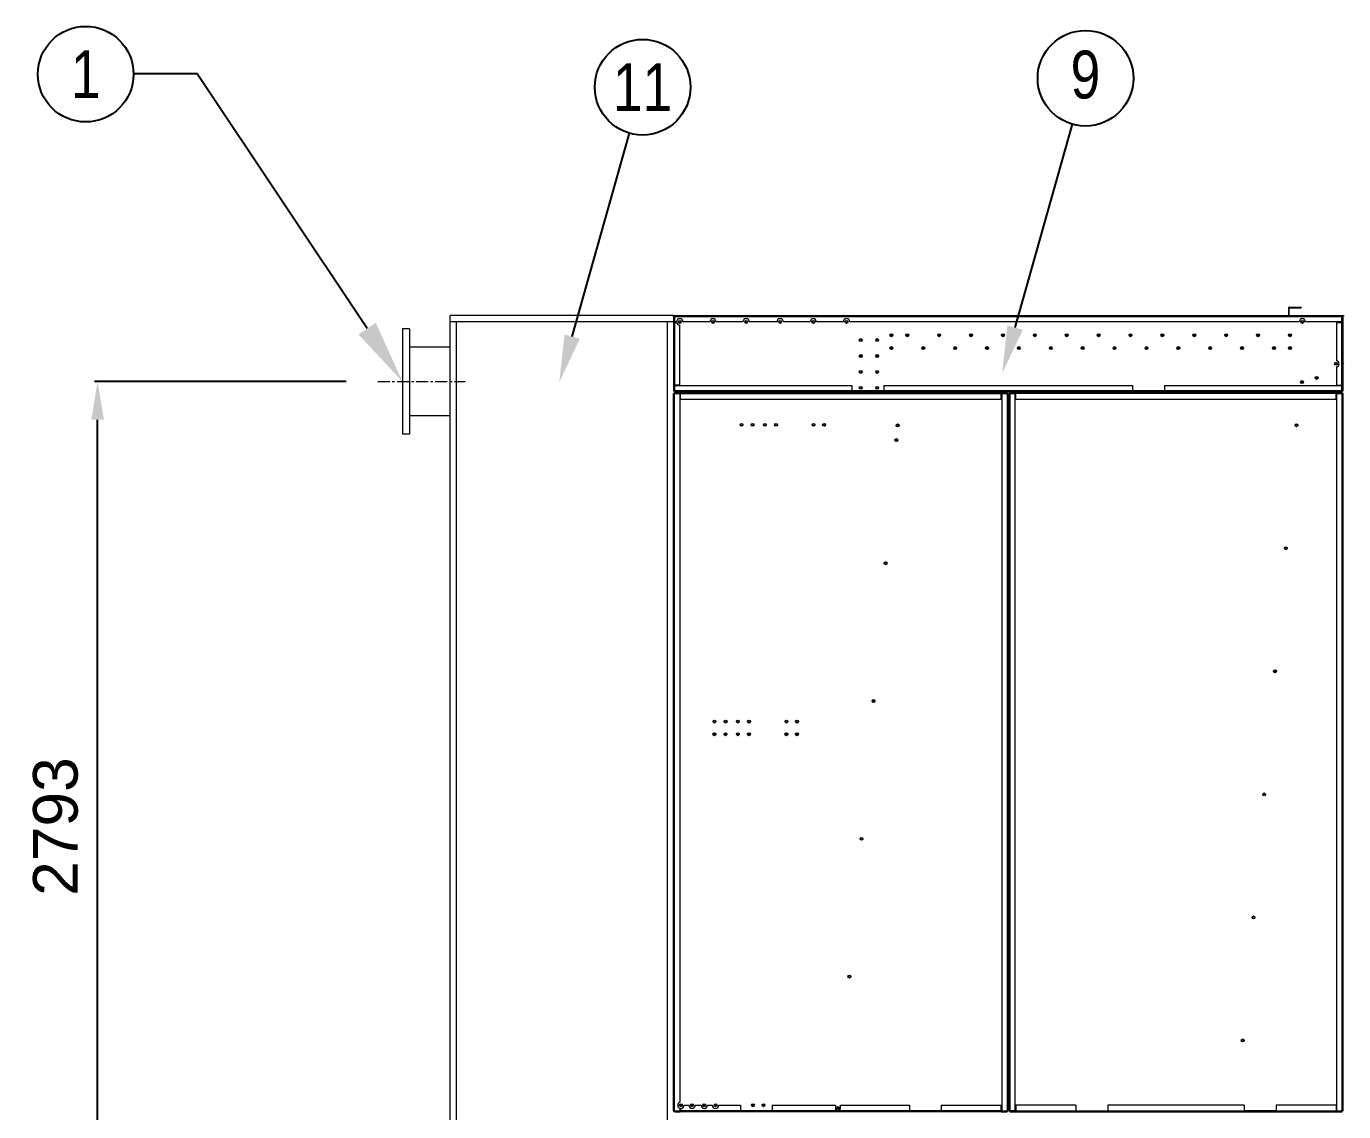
# Model space of a CAD drawing. Header units: millimetres. Extents: x -17070 to 40435, y -291348 to 29674.
# Drawn here: x 19592 to 23723, y 16964 to 20369 of the extents above; entities that cross this region are included whole.
import ezdxf
from ezdxf import colors
from ezdxf.entities.mleader import LeaderData, LeaderLine
from ezdxf.enums import TextEntityAlignment as Align
from ezdxf.math import Vec2, Vec3

# ---------------------------------------------------------------- set-up
doc = ezdxf.new("R2010")
doc.units = ezdxf.units.MM
doc.linetypes.add('CENTER', pattern=[2, 1.25, -0.25, 0.25, -0.25])
for name, color, linetype in [('center', 1, 'CENTER'), ('냉각탑_dim', 1, 'Continuous'), ('냉각탑_text', 3, 'Continuous')]:
    doc.layers.add(name, color=color, linetype=linetype)
doc.styles.get("Standard").update_dxf_attribs({"font": 'arial.ttf'})
doc.dimstyles.new('1.40', dxfattribs={"dimscale": 20, "dimtxt": 1.5, "dimasz": 1, "dimexe": 0.5, "dimexo": 0.5, "dimgap": 0.5, "dimtad": 1, "dimdec": 0, "dimzin": 0, "dimdsep": 46, "dimtxsty": 'Standard', "dimcen": 0, "dimclrd": 2, "dimclre": 2, "dimclrt": 3, "dimadec": 0, "dimazin": 0, "dimtfac": 1, "dimtdec": 0, "dimtmove": 0, "dimatfit": 0, "dimfxl": 1, "dimtolj": 1, "dimtzin": 0, "dimlwd": -1, "dimlwe": -1, "dimarcsym": 0})

# ---------------------------------------------------------------- blocks, each defined once
blk = doc.blocks.new('*D799')
at = {"color": 2, "transparency": 16777216}
for p, q in [((20594.1, 19254.7), (19805, 19254.7)), ((19815, 16581.7), (19815, 19134.7)), ((20820.9, 16461.7), (19805, 16461.7))]:
    blk.add_line(p, q, dxfattribs=at)
for points in [[(19795, 19134.7), (19835, 19134.7), (19815, 19254.7)], [(19795, 16581.7), (19835, 16581.7), (19815, 16461.7)]]:
    blk.add_solid(points, dxfattribs=at)
at = {"layer": 'Defpoints', "color": 0, "transparency": 16777216}
for p in [(19815, 19254.7), (20694.1, 19254.7), (20920.9, 16461.7)]:
    blk.add_point(p, dxfattribs=at)
at = {"color": 3, "lineweight": 5, "transparency": 16777216, "insert": (19683.5, 17858.2), "char_height": 140, "attachment_point": 5, "rotation": 90}
blk.add_mtext('\\A1;2793', dxfattribs=at)
blk = doc.blocks.new('1')
at = {"color": 0, "lineweight": 20}
for p, q in [((21620.9, 19461.8), (20920.9, 19461.8)), ((20920.9, 16461.8), (20920.9, 19461.8)), ((21620.9, 19458.2), (21620.9, 19461.8)), ((21620.9, 19441.8), (20920.9, 19441.8)), ((20940.9, 16481.8), (20940.9, 19441.8))]:
    blk.add_line(p, q, dxfattribs=at)
at = {"color": 7, "lineweight": 20, "ltscale": 0.001944}
for p, q in [((21624.4, 19458.2), (21624.4, 19461.7)), ((23717.4, 19458.2), (23717.4, 19461.7)), ((21620.9, 19439.7), (21624.4, 19439.7)), ((23720.9, 19439.7), (23717.4, 19439.7)), ((21620.9, 19243.7), (21624.4, 19243.7)), ((21624.4, 19225.2), (21624.4, 19221.7)), ((23720.9, 19243.7), (23717.4, 19243.7)), ((23717.4, 19225.2), (23717.4, 19221.7))]:
    blk.add_line(p, q, dxfattribs=at)
at = {"color": 7, "lineweight": 20}
for p, q in [((21624.4, 19461.7), (23717.4, 19461.7)), ((21624.4, 19458.2), (23717.4, 19458.2)), ((23583.4, 19441.7), (22173.9, 19441.7)), ((21620.9, 16966.8), (21620.9, 19216.6)), ((21624, 16966.8), (21624, 19216.6)), ((23717.4, 19221.7), (21624.4, 19221.7)), ((21640.9, 19216.6), (21640.9, 16993.1)), ((21642.5, 19219.7), (22649.3, 19219.7)), ((21642.5, 19216.6), (22649.3, 19216.6)), ((22650.9, 19216.6), (22650.9, 16966.8)), ((22667.8, 19216.6), (22667.8, 16966.8)), ((22670.9, 19216.6), (22670.9, 16966.8)), ((22672.9, 19216.6), (22672.9, 16966.8)), ((22676, 19216.6), (22676, 16966.8)), ((22692.9, 16966.8), (22692.9, 19216.6)), ((23699.3, 19219.7), (22694.5, 19219.7)), ((23699.3, 19216.6), (22694.5, 19216.6)), ((23700.9, 19216.6), (23700.9, 16966.8)), ((23717.8, 16966.8), (23717.8, 19216.6)), ((23720.9, 16966.8), (23720.9, 19216.6)), ((21642.5, 19199.7), (22649.3, 19199.7)), ((22694.5, 19199.7), (23699.3, 19199.7)), ((22649.3, 16963.7), (21642.5, 16963.7)), ((22694.5, 16963.7), (23699.3, 16963.7))]:
    blk.add_line(p, q, dxfattribs=at)
at = {"color": 7, "lineweight": 20, "ltscale": 0.0125}
for p, q in [((23549.4, 19484.2), (23549.4, 19461.7)), ((23551.4, 19484.2), (23551.4, 19461.7))]:
    blk.add_line(p, q, dxfattribs=at)
at = {"color": 7, "lineweight": 20, "ltscale": 0.020278}
for p, q in [((23552.9, 19487.7), (23589.4, 19487.7)), ((23552.9, 19485.7), (23589.4, 19485.7))]:
    blk.add_line(p, q, dxfattribs=at)
at = {"color": 7, "lineweight": 20, "ltscale": 0.001111}
for p, q in [((23589.4, 19487.7), (23589.4, 19485.7)), ((21622.9, 19458.2), (21620.9, 19458.2)), ((21624.4, 19441.7), (21624.4, 19439.7)), ((23720.9, 19458.2), (23718.9, 19458.2)), ((23720.9, 19422.8), (23722.9, 19422.8)), ((23720.9, 19419.7), (23722.9, 19419.7)), ((21620.9, 19225.2), (21622.9, 19225.2)), ((21624.4, 19243.7), (21624.4, 19241.7)), ((22170.4, 19221.7), (22170.4, 19219.7)), ((22181.9, 19221.7), (22181.9, 19219.7)), ((22185.4, 19219.7), (22185.4, 19221.7)), ((22187.4, 19219.7), (22187.4, 19221.7)), ((22188.9, 19221.7), (22188.9, 19219.7)), ((22284.9, 19221.7), (22284.9, 19219.7)), ((22286.9, 19219.7), (22286.9, 19221.7)), ((22288.9, 19219.7), (22288.9, 19221.7)), ((22337.9, 19221.7), (22337.9, 19219.7)), ((22339.9, 19221.7), (22339.9, 19219.7)), ((22670.9, 19215.7), (22672.9, 19215.7)), ((23565.9, 19221.7), (23565.9, 19219.7)), ((23567.9, 19219.7), (23567.9, 19221.7)), ((23718.9, 19225.2), (23720.9, 19225.2)), ((22670.9, 19189.2), (22672.9, 19189.2)), ((22670.9, 19185.7), (22672.9, 19185.7)), ((22672.9, 19167.7), (22670.9, 19167.7))]:
    blk.add_line(p, q, dxfattribs=at)
at = {"color": 7, "lineweight": 20, "ltscale": 0.003944}
blk.add_line((23717.4, 19461.7), (23724.5, 19461.7), dxfattribs=at)
at = {"color": 7, "lineweight": 20, "ltscale": 0.003056}
blk.add_line((23717.4, 19458.6), (23722.9, 19458.6), dxfattribs=at)
at = {"color": 7, "lineweight": 20, "ltscale": 0.091667}
for p, q in [((20770.9, 19419.7), (20770.9, 19254.7)), ((20792.9, 19419.7), (20792.9, 19254.7)), ((20770.9, 19254.7), (20770.9, 19089.7)), ((20792.9, 19254.7), (20792.9, 19089.7))]:
    blk.add_line(p, q, dxfattribs=at)
at = {"color": 7, "lineweight": 20, "ltscale": 0.012222}
for p, q in [((20792.9, 19419.7), (20770.9, 19419.7)), ((20792.9, 19089.7), (20770.9, 19089.7))]:
    blk.add_line(p, q, dxfattribs=at)
at = {"color": 7, "lineweight": 20, "ltscale": 0.171052}
blk.add_line((20770.9, 19419.7), (20770.9, 19111.8), dxfattribs=at)
at = {"color": 7, "lineweight": 20, "ltscale": 0.108889}
for p, q in [((21600.9, 19441.8), (21600.9, 16481.8)), ((21620.9, 19439.7), (21620.9, 19243.7)), ((21624.4, 19439.7), (21624.4, 19243.7)), ((23717.4, 19243.7), (23717.4, 19439.7)), ((23720.9, 19243.7), (23720.9, 19439.7))]:
    blk.add_line(p, q, dxfattribs=at)
at = {"color": 7, "lineweight": 20, "ltscale": 0.010278}
for p, q in [((21620.9, 19458.2), (21620.9, 19439.7)), ((21622.9, 19439.7), (21622.9, 19458.2)), ((23717.4, 19439.7), (23717.4, 19458.2)), ((23718.9, 19458.2), (23718.9, 19439.7)), ((23720.9, 19439.7), (23720.9, 19458.2)), ((21620.9, 19243.7), (21620.9, 19225.2)), ((21622.9, 19225.2), (21622.9, 19243.7)), ((21642.5, 19219.7), (21624, 19219.7)), ((21624, 19218.1), (21642.5, 19218.1)), ((21624, 19216.6), (21642.5, 19216.6)), ((22667.8, 19219.7), (22649.3, 19219.7)), ((22649.3, 19218.1), (22667.8, 19218.1)), ((22649.3, 19216.6), (22667.8, 19216.6)), ((22694.5, 19219.7), (22676, 19219.7)), ((22676, 19218.1), (22694.5, 19218.1)), ((22676, 19216.6), (22694.5, 19216.6)), ((23717.8, 19219.7), (23699.3, 19219.7)), ((23699.3, 19218.1), (23717.8, 19218.1)), ((23699.3, 19216.6), (23717.8, 19216.6)), ((23717.4, 19225.2), (23717.4, 19243.7)), ((23718.9, 19243.7), (23718.9, 19225.2)), ((23720.9, 19225.2), (23720.9, 19243.7)), ((21642.5, 16965.3), (21624, 16965.3)), ((21624, 16963.7), (21642.5, 16963.7)), ((22667.8, 16965.3), (22649.3, 16965.3)), ((22649.3, 16963.7), (22667.8, 16963.7)), ((22694.5, 16965.3), (22676, 16965.3)), ((22676, 16963.7), (22694.5, 16963.7)), ((23717.8, 16965.3), (23699.3, 16965.3)), ((23699.3, 16963.7), (23717.8, 16963.7))]:
    blk.add_line(p, q, dxfattribs=at)
at = {"color": 7, "lineweight": 20, "ltscale": 0.000833333}
for p, q in [((21624.4, 19458.2), (21622.9, 19458.2)), ((23717.4, 19458.2), (23718.9, 19458.2)), ((21624.4, 19225.2), (21622.9, 19225.2)), ((21624, 19216.6), (21624, 19218.1)), ((22667.8, 19216.6), (22667.8, 19218.1)), ((22676, 19216.6), (22676, 19218.1)), ((23717.4, 19225.2), (23718.9, 19225.2)), ((23717.8, 19216.6), (23717.8, 19218.1)), ((21624, 16966.8), (21624, 16965.3)), ((23717.8, 16966.8), (23717.8, 16965.3))]:
    blk.add_line(p, q, dxfattribs=at)
at = {"color": 7, "lineweight": 20, "ltscale": 0.009167}
for p, q in [((21624.4, 19458.2), (21624.4, 19441.7)), ((23700.9, 19439.7), (23717.4, 19439.7)), ((23717.4, 19441.7), (23717.4, 19458.2)), ((21640.9, 19243.7), (21624.4, 19243.7)), ((21624.4, 19241.7), (21624.4, 19225.2)), ((22180.9, 19241.7), (22180.9, 19225.2)), ((22280.9, 19241.7), (22280.9, 19225.2)), ((23060.9, 19241.7), (23060.9, 19225.2)), ((23160.9, 19241.7), (23160.9, 19225.2)), ((23700.9, 19243.7), (23717.4, 19243.7)), ((23717.4, 19225.2), (23717.4, 19241.7))]:
    blk.add_line(p, q, dxfattribs=at)
at = {"color": 7, "lineweight": 20, "ltscale": 0.003611}
blk.add_line((21630.9, 19441.7), (21624.4, 19441.7), dxfattribs=at)
at = {"color": 7, "lineweight": 20, "ltscale": 0.003723}
blk.add_line((21624.4, 19439.7), (21631.1, 19439.7), dxfattribs=at)
at = {"color": 7, "lineweight": 20, "ltscale": 0.104444}
blk.add_line((21640.9, 19243.7), (21640.9, 19431.7), dxfattribs=at)
at = {"color": 7, "lineweight": 20, "ltscale": 0.046667}
for p, q in [((21734.9, 19441.7), (21650.9, 19441.7)), ((21838.9, 19441.7), (21754.9, 19441.7)), ((22049.9, 19441.7), (21965.9, 19441.7)), ((22153.9, 19441.7), (22069.9, 19441.7))]:
    blk.add_line(p, q, dxfattribs=at)
at = {"color": 7, "lineweight": 20, "ltscale": 0.048333}
blk.add_line((21945.9, 19441.7), (21858.9, 19441.7), dxfattribs=at)
at = {"color": 7, "lineweight": 20, "ltscale": 0.063333}
blk.add_line((23717.4, 19441.7), (23603.4, 19441.7), dxfattribs=at)
at = {"color": 7, "lineweight": 20, "ltscale": 0.066606}
blk.add_line((23700.9, 19439.7), (23700.9, 19319.8), dxfattribs=at)
at = {"color": 7, "lineweight": 20, "ltscale": 0.001843}
blk.add_line((22751.9, 19398.1), (22751.9, 19401.4), dxfattribs=at)
at = {"color": 7, "lineweight": 20, "ltscale": 0.060083}
for p, q in [((20792.9, 19362.9), (20792.9, 19254.7)), ((20792.9, 19254.7), (20792.9, 19146.6))]:
    blk.add_line(p, q, dxfattribs=at)
at = {"color": 7, "lineweight": 20, "ltscale": 0.098888}
for p, q in [((20920.9, 19362.9), (20792.9, 19362.9)), ((20920.9, 19146.6), (20792.9, 19146.6))]:
    blk.add_line(p, q, dxfattribs=at)
at = {"color": 7, "lineweight": 20, "ltscale": 0.001373}
for p, q in [((23720.9, 19344.8), (23722.9, 19346.3)), ((23722.9, 19313), (23720.9, 19311.5)), ((23722.9, 19309.2), (23720.9, 19307.7))]:
    blk.add_line(p, q, dxfattribs=at)
at = {"color": 7, "lineweight": 20, "ltscale": 0.00282}
for p, q in [((23699.7, 19312.9), (23695.6, 19309.9)), ((23639.1, 19268.8), (23635, 19265.8))]:
    blk.add_line(p, q, dxfattribs=at)
at = {"color": 7, "lineweight": 20, "ltscale": 0.03146}
blk.add_line((23700.9, 19300.3), (23700.9, 19243.7), dxfattribs=at)
at = {"color": 7, "lineweight": 20, "ltscale": 0.001722}
for p, q in [((21624, 19216.6), (21620.9, 19216.6)), ((21642.5, 19216.6), (21642.5, 19219.7)), ((22649.3, 19216.6), (22649.3, 19219.7)), ((22667.8, 19216.6), (22670.9, 19216.6)), ((22672.9, 19216.6), (22676, 19216.6)), ((22694.5, 19219.7), (22694.5, 19216.6)), ((23699.3, 19219.7), (23699.3, 19216.6)), ((23720.9, 19216.6), (23717.8, 19216.6)), ((21624, 16966.8), (21620.9, 16966.8)), ((21642.5, 16966.8), (21642.5, 16963.7)), ((22649.3, 16966.8), (22649.3, 16963.7)), ((22667.8, 16966.8), (22670.9, 16966.8)), ((22672.9, 16966.8), (22676, 16966.8)), ((22694.5, 16963.7), (22694.5, 16966.8)), ((23699.3, 16963.7), (23699.3, 16966.8)), ((23720.9, 16966.8), (23717.8, 16966.8))]:
    blk.add_line(p, q, dxfattribs=at)
at = {"color": 7, "lineweight": 20, "ltscale": 0.000888889}
for p, q in [((21624, 19219.7), (21624, 19218.1)), ((22667.8, 19218.1), (22667.8, 19219.7)), ((22676, 19219.7), (22676, 19218.1)), ((23717.8, 19218.1), (23717.8, 19219.7)), ((21624, 16965.3), (21624, 16963.7)), ((21642.5, 16966.8), (21640.9, 16966.8)), ((22667.8, 16963.7), (22667.8, 16965.3)), ((22676, 16965.3), (22676, 16963.7)), ((23700.9, 16966.8), (23699.3, 16966.8)), ((23717.8, 16963.7), (23717.8, 16965.3))]:
    blk.add_line(p, q, dxfattribs=at)
at = {"color": 7, "lineweight": 20, "ltscale": 0.009389}
for p, q in [((21640.9, 19216.6), (21624, 19216.6)), ((21642.5, 19216.6), (21642.5, 19199.7)), ((22649.3, 19199.7), (22649.3, 19216.6)), ((22667.8, 19216.6), (22650.9, 19216.6)), ((22692.9, 19216.6), (22676, 19216.6)), ((22694.5, 19199.7), (22694.5, 19216.6)), ((23699.3, 19199.7), (23699.3, 19216.6)), ((23700.9, 19216.6), (23717.8, 19216.6)), ((21830.9, 16983.7), (21830.9, 16966.8)), ((21930.9, 16983.7), (21930.9, 16966.8)), ((22360.9, 16983.7), (22360.9, 16966.8)), ((22460.9, 16983.7), (22460.9, 16966.8)), ((22649.3, 16966.8), (22649.3, 16983.7)), ((22694.5, 16983.7), (22694.5, 16966.8)), ((22882.9, 16983.7), (22882.9, 16966.8)), ((22982.9, 16983.7), (22982.9, 16966.8)), ((23410.9, 16983.7), (23410.9, 16966.8)), ((23510.9, 16983.7), (23510.9, 16966.8)), ((23699.3, 16983.7), (23699.3, 16966.8)), ((21624, 16966.8), (21640.9, 16966.8)), ((22650.9, 16966.8), (22667.8, 16966.8)), ((22692.9, 16966.8), (22676, 16966.8)), ((23700.9, 16966.8), (23717.8, 16966.8))]:
    blk.add_line(p, q, dxfattribs=at)
at = {"color": 7, "lineweight": 20, "ltscale": 0.309167}
for p, q in [((21624.4, 19241.7), (22180.9, 19241.7)), ((22180.9, 19225.2), (21624.4, 19225.2)), ((23160.9, 19241.7), (23717.4, 19241.7)), ((23717.4, 19225.2), (23160.9, 19225.2))]:
    blk.add_line(p, q, dxfattribs=at)
at = {"color": 7, "lineweight": 20, "ltscale": 0.055556}
for p, q in [((22280.9, 19225.2), (22180.9, 19225.2)), ((22280.9, 19225.2), (22180.9, 19225.2)), ((23160.9, 19225.2), (23060.9, 19225.2)), ((23160.9, 19225.2), (23060.9, 19225.2)), ((21930.9, 16966.8), (21830.9, 16966.8)), ((21930.9, 16966.8), (21830.9, 16966.8)), ((22460.9, 16966.8), (22360.9, 16966.8)), ((22882.9, 16966.8), (22982.9, 16966.8)), ((23410.9, 16966.8), (23510.9, 16966.8)), ((23510.9, 16966.8), (23410.9, 16966.8))]:
    blk.add_line(p, q, dxfattribs=at)
at = {"color": 7, "lineweight": 20, "ltscale": 0.433333}
for p, q in [((22280.9, 19241.7), (23060.9, 19241.7)), ((23060.9, 19225.2), (22280.9, 19225.2))]:
    blk.add_line(p, q, dxfattribs=at)
at = {"color": 7, "lineweight": 20, "ltscale": 0.00115}
for p, q in [((22320.7, 19221.7), (22320.2, 19219.7)), ((22322.8, 19221.7), (22322.2, 19219.7))]:
    blk.add_line(p, q, dxfattribs=at)
at = {"color": 7, "lineweight": 20, "ltscale": 0.012281}
blk.add_line((20770.9, 19111.8), (20770.9, 19089.7), dxfattribs=at)
at = {"color": 7, "lineweight": 20, "ltscale": 0.000339664}
blk.add_line((21641.8, 16985.2), (21642.4, 16985.2), dxfattribs=at)
at = {"color": 7, "lineweight": 20, "ltscale": 0.002082}
blk.add_line((21642.4, 16981.5), (21642.4, 16985.2), dxfattribs=at)
at = {"color": 7, "lineweight": 20, "ltscale": 0.008333}
for p, q in [((21654.4, 16983.7), (21669.4, 16983.7)), ((21727.8, 16983.7), (21742.8, 16983.7))]:
    blk.add_line(p, q, dxfattribs=at)
at = {"color": 7, "lineweight": 20, "ltscale": 0.010222}
blk.add_line((21689.4, 16983.7), (21707.8, 16983.7), dxfattribs=at)
at = {"color": 7, "lineweight": 20, "ltscale": 0.037841}
blk.add_line((21762.8, 16983.7), (21830.9, 16983.7), dxfattribs=at)
at = {"color": 7, "lineweight": 20, "ltscale": 0.109965}
blk.add_line((21930.9, 16983.7), (22128.8, 16983.7), dxfattribs=at)
at = {"color": 7, "lineweight": 20, "ltscale": 0.004802}
for p, q in [((22128.8, 16983.7), (22128.8, 16975.1)), ((22144.8, 16975.1), (22144.8, 16983.7))]:
    blk.add_line(p, q, dxfattribs=at)
at = {"color": 7, "lineweight": 20, "ltscale": 0.120035}
blk.add_line((22144.8, 16983.7), (22360.9, 16983.7), dxfattribs=at)
at = {"color": 7, "lineweight": 20, "ltscale": 0.104667}
for p, q in [((22460.9, 16983.7), (22649.3, 16983.7)), ((22882.9, 16983.7), (22694.5, 16983.7)), ((23699.3, 16983.7), (23510.9, 16983.7)), ((21830.9, 16966.8), (21642.5, 16966.8)), ((22649.3, 16966.8), (22460.9, 16966.8)), ((22694.5, 16966.8), (22882.9, 16966.8)), ((23510.9, 16966.8), (23699.3, 16966.8))]:
    blk.add_line(p, q, dxfattribs=at)
at = {"color": 7, "lineweight": 20, "ltscale": 0.237778}
for p, q in [((23410.9, 16983.7), (22982.9, 16983.7)), ((22982.9, 16966.8), (23410.9, 16966.8))]:
    blk.add_line(p, q, dxfattribs=at)
at = {"color": 7, "lineweight": 20, "ltscale": 0.004182}
blk.add_line((21640.9, 16974.3), (21640.9, 16966.8), dxfattribs=at)
at = {"color": 7, "lineweight": 20, "ltscale": 0.003933}
blk.add_line((21642.5, 16973.9), (21642.5, 16966.8), dxfattribs=at)
at = {"color": 7, "lineweight": 20, "ltscale": 0.238889}
blk.add_line((22360.9, 16966.8), (21930.9, 16966.8), dxfattribs=at)
at = {"color": 7, "lineweight": 20}
for centre, radius in [((21640.9, 19441.7), 4.5), ((21640.9, 19441.7), 3), ((21744.9, 19441.7), 4.5), ((21744.9, 19441.7), 3), ((21848.9, 19441.7), 4.5), ((21848.9, 19441.7), 3), ((21955.9, 19441.7), 4.5), ((21955.9, 19441.7), 3), ((22059.9, 19441.7), 4.5), ((22059.9, 19441.7), 3), ((22163.9, 19441.7), 4.5), ((22163.9, 19441.7), 3), ((23593.4, 19441.7), 4.5), ((23593.4, 19441.7), 3), ((22208.4, 19384.7), 4.5), ((22208.4, 19384.7), 3), ((22259.9, 19384.7), 4.5), ((22259.9, 19384.7), 3), ((22304.4, 19399.7), 4.5), ((22304.4, 19399.7), 3), ((22354.4, 19399.7), 4.5), ((22354.4, 19399.7), 3), ((22454.4, 19399.7), 4.5), ((22454.4, 19399.7), 3), ((22554.4, 19399.7), 4.5), ((22554.4, 19399.7), 3), ((22654.4, 19399.7), 4.5), ((22654.4, 19399.7), 3), ((22754.4, 19399.7), 4.5), ((22754.4, 19399.7), 3), ((22854.4, 19399.7), 4.5), ((22854.4, 19399.7), 3), ((22954.4, 19399.7), 4.5), ((22954.4, 19399.7), 3), ((23054.4, 19399.7), 4.5), ((23054.4, 19399.7), 3), ((23154.4, 19399.7), 4.5), ((23154.4, 19399.7), 3), ((23254.4, 19399.7), 4.5), ((23254.4, 19399.7), 3), ((23354.4, 19399.7), 4.5), ((23354.4, 19399.7), 3), ((23454.4, 19399.7), 4.5), ((23454.4, 19399.7), 3), ((23554.4, 19399.7), 4.5), ((23554.4, 19399.7), 3), ((22208.4, 19334.7), 4.5), ((22208.4, 19334.7), 3), ((22259.9, 19334.7), 4.5), ((22259.9, 19334.7), 3), ((22304.4, 19359.7), 4.5), ((22304.4, 19359.7), 3), ((22404.4, 19359.7), 4.5), ((22404.4, 19359.7), 3), ((22504.4, 19359.7), 4.5), ((22504.4, 19359.7), 3), ((22604.4, 19359.7), 4.5), ((22604.4, 19359.7), 3), ((22704.4, 19359.7), 4.5), ((22704.4, 19359.7), 3), ((22804.4, 19359.7), 4.5), ((22804.4, 19359.7), 3), ((22904.4, 19359.7), 4.5), ((22904.4, 19359.7), 3), ((23004.4, 19359.7), 4.5), ((23004.4, 19359.7), 3), ((23104.4, 19359.7), 4.5), ((23104.4, 19359.7), 3), ((23204.4, 19359.7), 4.5), ((23204.4, 19359.7), 3), ((23304.4, 19359.7), 4.5), ((23304.4, 19359.7), 3), ((23404.4, 19359.7), 4.5), ((23404.4, 19359.7), 3), ((23504.4, 19359.7), 4.5), ((23504.4, 19359.7), 3), ((23554.4, 19359.7), 4.5), ((23554.4, 19359.7), 3), ((23698.6, 19310.1), 4.5), ((23698.6, 19310.1), 3), ((22208.4, 19284.7), 4.5), ((22208.4, 19284.7), 3), ((22259.9, 19284.7), 4.5), ((22259.9, 19284.7), 3), ((23592, 19253.1), 4.5), ((23592, 19253.1), 3), ((23638, 19266), 4.5), ((23638, 19266), 3), ((22208.4, 19234.7), 4.5), ((22208.4, 19234.7), 3), ((22259.9, 19234.7), 4.5), ((22259.9, 19234.7), 3), ((21834.4, 19118.7), 4.5), ((21834.4, 19118.7), 3), ((21869.4, 19118.7), 4.5), ((21869.4, 19118.7), 3), ((21907.8, 19118.7), 4.5), ((21907.8, 19118.7), 3), ((21942.8, 19118.7), 4.5), ((21942.8, 19118.7), 3), ((22060.2, 19118.7), 4.5), ((22060.2, 19118.7), 3), ((22093.2, 19118.7), 4.5), ((22093.2, 19118.7), 3), ((22324.2, 19116.9), 4.5), ((22324.2, 19116.9), 3), ((23575.1, 19117.4), 4.5), ((23575.1, 19117.4), 3), ((22320.2, 19071.1), 4.5), ((22320.2, 19071.1), 3), ((23541.4, 18731.4), 4.5), ((23541.4, 18731.4), 3), ((22286.4, 18684.5), 4.5), ((22286.4, 18684.5), 3), ((23507.6, 18345.4), 4.5), ((23507.6, 18345.4), 3), ((22248.6, 18252.2), 4.5), ((22248.6, 18252.2), 3), ((21749.7, 18187.7), 4.5), ((21749.7, 18187.7), 3), ((21784.7, 18187.7), 4.5), ((21784.7, 18187.7), 3), ((21823.1, 18187.7), 4.5), ((21823.1, 18187.7), 3), ((21858.1, 18187.7), 4.5), ((21858.1, 18187.7), 3), ((21975.5, 18187.7), 4.5), ((21975.5, 18187.7), 3), ((22008.7, 18187.7), 4.5), ((22008.7, 18187.7), 3), ((21749.4, 18147.7), 4.5), ((21749.4, 18147.7), 3), ((21784.4, 18147.7), 4.5), ((21784.4, 18147.7), 3), ((21822.8, 18147.7), 4.5), ((21822.8, 18147.7), 3), ((21857.8, 18147.7), 4.5), ((21857.8, 18147.7), 3), ((21975.2, 18147.7), 4.5), ((21975.2, 18147.7), 3), ((22008.2, 18147.7), 4.5), ((22008.2, 18147.7), 3), ((23473.8, 17959.3), 4.5), ((23473.8, 17959.3), 3), ((22210.7, 17819.8), 4.5), ((22210.7, 17819.8), 3), ((23440, 17573.3), 4.5), ((23440, 17573.3), 3), ((22172.9, 17387.5), 4.5), ((22172.9, 17387.5), 3), ((23406.3, 17187.3), 4.5), ((23406.3, 17187.3), 3), ((21644.4, 16983.7), 4.5), ((21644.4, 16983.7), 3), ((21679.4, 16983.7), 4.5), ((21679.4, 16983.7), 3), ((21717.8, 16983.7), 4.5), ((21717.8, 16983.7), 3), ((21752.8, 16983.7), 4.5), ((21752.8, 16983.7), 3), ((21870.2, 16983.7), 4.5), ((21870.2, 16983.7), 3), ((21903.4, 16983.7), 4.5), ((21903.4, 16983.7), 3), ((22136.8, 16975.1), 4.5), ((22136.8, 16975.1), 3)]:
    blk.add_circle(centre, radius, dxfattribs=at)
for centre, radius, start, end in [((21624.5, 19458.1), 3.6, 91.5918, 178.4088), ((21624.5, 19458.1), 1.6, 93.5833, 176.4167), ((21624.5, 19458.1), 3.6, 90, 90.2418), ((22180.3, 19458.1), 3.6, 89.7582, 90), ((22189.4, 19458.2), 3.5, 90, 90.2449), ((23552.9, 19484.2), 3.5, 90, 180), ((23552.9, 19484.2), 1.5, 90, 180), ((21640.9, 19441.7), 10, 360, 180), ((21640.9, 19441.7), 10, 191.5372, 270), ((21744.9, 19441.7), 10, 360, 180), ((21848.9, 19441.7), 10, 360, 180), ((21955.9, 19441.7), 10, 360, 180), ((22059.9, 19441.7), 10, 360, 180), ((22163.9, 19441.7), 10, 360, 180), ((23593.4, 19441.7), 10, 360, 180), ((23698.6, 19310.1), 10, 283.0714, 76.9286), ((21644.4, 16983.7), 10, 110.4057, 249.5943), ((21644.4, 16983.7), 10, 259.1251, 360), ((21679.4, 16983.7), 10, 180, 360), ((21717.8, 16983.7), 10, 180, 360), ((21752.8, 16983.7), 10, 180, 360), ((21624.4, 16967.2), 3.5, 175, 263.6565), ((21624.4, 16967.2), 1.5, 195.4662, 255.061), ((22136.8, 16975.1), 8, 180, 360)]:
    blk.add_arc(centre, radius, start, end, dxfattribs=at)
at = {"layer": 'center', "lineweight": 20, "ltscale": 30}
blk.add_line((20694.1, 19254.7), (20968, 19254.7), dxfattribs=at)
at = {"layer": '냉각탑_dim', "lineweight": -3}
for points in [[(22716.5, 19417), (22651.7, 19279.4), (22668.4, 19430.6)], [(21327.5, 19388.9), (21262.7, 19251.3), (21279.4, 19402.4)]]:
    blk.add_solid(points, dxfattribs=at)

msp = doc.modelspace()

# ---------------------------------------------------------------- linework, layer by layer
at = {"layer": '냉각탑_dim', "linetype": 'ByBlock', "lineweight": -3}
for points in [[(22692.4, 19423.8), (22872.5, 20061.8)], [(21303.4, 19395.7), (21483.5, 20033.7)]]:
    msp.add_lwpolyline(points, dxfattribs=at)
for centre in [(19777.8, 20219.1), (21524.3, 20178.1), (22913.3, 20206.2)]:
    msp.add_circle(centre, 150, dxfattribs=at)

# ---------------------------------------------------------------- block references
msp.add_blockref('1', (0, 0))

# ---------------------------------------------------------------- texts
at = {"layer": '냉각탑_text', "width": 0.8}
for s, p in [('1', (19777.8, 20219.1)), ('9', (22913.1, 20217.8)), ('11', (21524.3, 20178.1))]:
    msp.add_text(s, height=150, dxfattribs=at).set_placement(p, align=Align.MIDDLE_CENTER)

# ---------------------------------------------------------------- dimensions: what is measured, and where the dimension line sits
at = {"lineweight": 5}
dim = msp.add_linear_dim(base=(19815, 19254.7), p1=(20920.9, 16461.7), p2=(20694.1, 19254.7), angle=90, dimstyle='1.40', override={"dimtxt": 7, "dimasz": 6, "dimexo": 5, "dimgap": 3}, dxfattribs=at)
dim.commit()
dim.dimension.update_dxf_attribs({"geometry": '*D799', "text_midpoint": (19683.5, 17858.2)})

# ---------------------------------------------------------------- leaders
at = {"layer": '냉각탑_dim', "lineweight": -3}
ml = msp.add_multileader_mtext('Standard', dxfattribs=at)
ml.set_content('')
ml.set_leader_properties(color=256)
ml.build(insert=Vec2(0, 0))
ml.multileader.update_dxf_attribs({"text_right_attachment_type": 6, "dogleg_length": 5, "arrow_head_size": 199.5, "scale": 30})
ctx = ml.context
ctx.base_point, ctx.scale, ctx.char_height, ctx.arrow_head_size, ctx.landing_gap_size, ctx.plane_origin = Vec3(19927.8, 20220.4), 30, 7.18, 199.5, 3.59, Vec3(20519.7, 19878.7)
ctx.right_attachment, ctx.text_align_type = 6, 2
notes = []
notes.append((ctx, [(0, (1, 1, 0), (20127.3, 20220.4), (-1, 0), 199.5, [(0, [(20770.9, 19254.7)], 0, [])])]))
ctx.mtext, ml.multileader.dxf.content_type = None, 0
for ctx, leaders in notes:
    for number, flags, end, landing, length, lines in leaders:
        leader = LeaderData()
        leader.index, (leader.has_last_leader_line, leader.has_dogleg_vector, leader.attachment_direction) = number, flags
        leader.last_leader_point, leader.dogleg_vector, leader.dogleg_length = Vec3(end), Vec3(landing), length
        for number, points, colour, breaks in lines:
            line = LeaderLine()
            line.index, line.vertices, line.color, line.breaks = number, Vec3.list(points), colors.encode_raw_color(colour), breaks
            leader.lines.append(line)
        ctx.leaders.append(leader)

doc.saveas('drawing.dxf')
